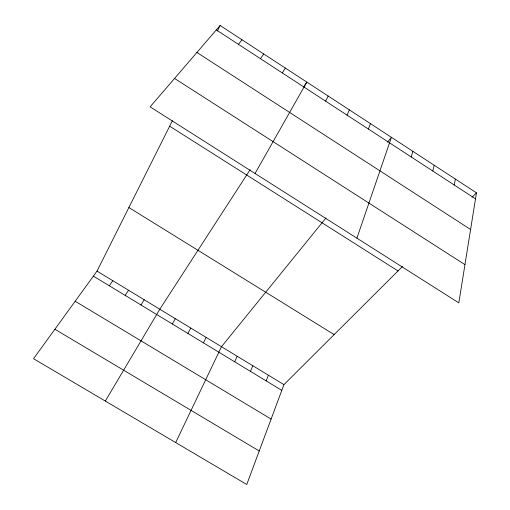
<?xml version="1.0" encoding="UTF-8"?>
<svg xmlns="http://www.w3.org/2000/svg" width="510" height="510" viewBox="0 0 510 510"><rect width="100%" height="100%" fill="white"/><g stroke="black" fill="none" stroke-linecap="round" stroke-linejoin="round"><path stroke-width="0.76" d="M476.461 192.837L458.828 302.883L150.112 106.858L220.122 25.5L476.461 192.837L472.011 197.274M454.212 184.983L455.398 179.093M432.792 171.016L434.208 165.253M411.232 156.965L412.883 151.336M356.911 238.17L391.425 137.324L387.485 142.182M402.524 266.488L283.93 384.629L246.757 484.5L33.539 358.708L97.021 271.11L172.412 120.698M368.354 129.017L370.47 123.643M266.163 380.893L268.419 375.213M250.461 371.376L252.845 365.753M347.036 115.126L349.382 109.88M234.696 361.813L237.201 356.248M175.689 442.572L221.48 346.704L326.024 217.904M217.356 31.021L220.122 25.5M203.407 342.847L206.161 337.397M325.59 101.146L328.172 96.033M187.897 333.438L190.772 328.051M172.323 323.99L175.319 318.667M255.032 173.483L306.829 82.104L303.832 86.725M105.315 401.058L159.796 309.238L250.123 169.702M140.958 304.974L144.209 299.765M282.291 72.917L285.351 68.079M125.167 295.405L128.552 290.26M109.312 285.785L112.818 280.704M260.438 58.675L263.74 53.977M238.451 44.344L242.001 39.78M54.889 329.25L259.233 450.993M75.174 301.257L271.11 419.08M93.387 276.127L281.794 390.373M97.021 271.11L283.93 384.629M128.883 207.538L334.158 334.598M169.664 126.18L398.036 270.963M174.554 78.451L464.954 264.645M196.917 52.466L470.59 229.494M216.323 29.918L475.498 198.855"/></g></svg>
